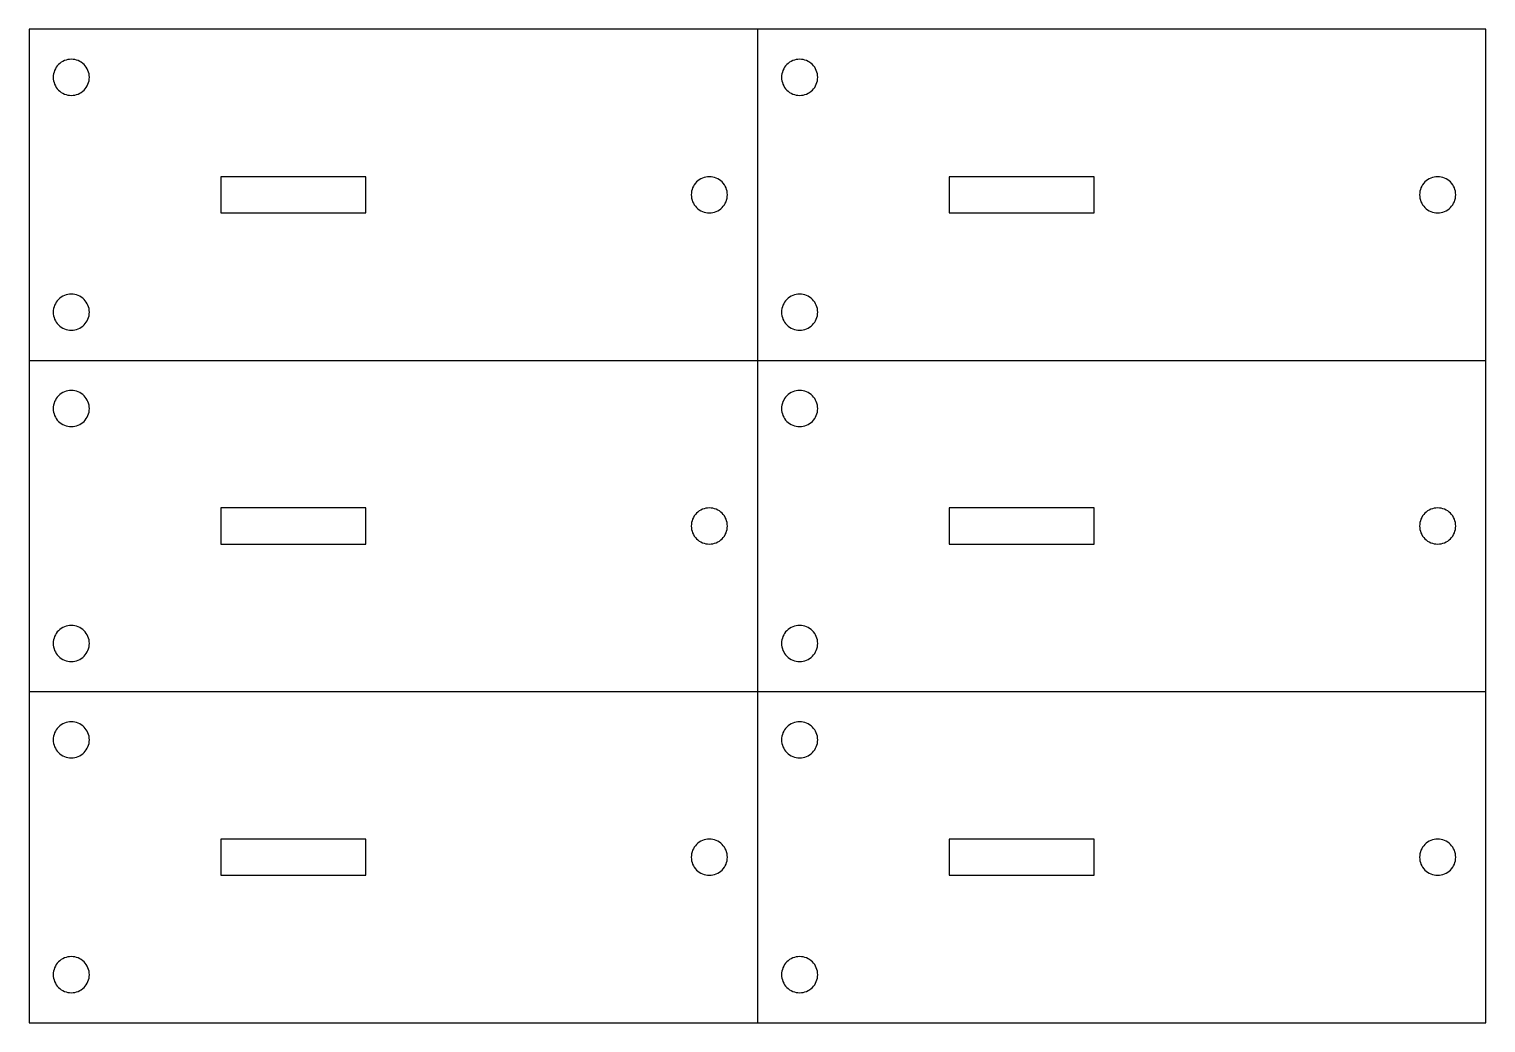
# Model space of a CAD drawing. Extents: x 298 to 782, y 1737 to 2067.
import ezdxf

# ---------------------------------------------------------------- set-up
doc = ezdxf.new("R2010")
doc.units = 0
doc.layers.add('CUT_FIRST', color=105, linetype='CONTINUOUS')

msp = doc.modelspace()

# ---------------------------------------------------------------- linework, layer by layer
at = {"layer": 'CUT_FIRST'}
for points in [[(297.91, 1737.3), (781.74, 1737.3), (781.74, 2067.3), (297.91, 2067.3)], [(361.58, 2006.3), (409.7, 2006.3), (409.7, 2018.3), (361.58, 2018.3)], [(603.5, 2006.3), (651.61, 2006.3), (651.61, 2018.3), (603.5, 2018.3)], [(361.58, 1896.3), (409.7, 1896.3), (409.7, 1908.3), (361.58, 1908.3)], [(603.5, 1896.3), (651.61, 1896.3), (651.61, 1908.3), (603.5, 1908.3)], [(361.58, 1786.3), (409.7, 1786.3), (409.7, 1798.3), (361.58, 1798.3)], [(603.5, 1786.3), (651.61, 1786.3), (651.61, 1798.3), (603.5, 1798.3)]]:
    msp.add_lwpolyline(points, close=True, dxfattribs=at)
for points in [[(539.82, 2067.3), (539.82, 1737.3)], [(297.91, 1957.3), (781.74, 1957.3)], [(297.91, 1847.3), (781.74, 1847.3)]]:
    msp.add_lwpolyline(points, dxfattribs=at)
for points in [[(305.91, 2051.3, 0.414214), (311.91, 2045.3, 0.414214), (317.91, 2051.3, 0.414214), (311.91, 2057.3, 0.414214)], [(547.82, 2051.3, 0.414214), (553.82, 2045.3, 0.414214), (559.82, 2051.3, 0.414214), (553.82, 2057.3, 0.414214)], [(517.82, 2012.3, 0.414214), (523.82, 2006.3, 0.414214), (529.82, 2012.3, 0.414214), (523.82, 2018.3, 0.414214)], [(759.74, 2012.3, 0.414214), (765.74, 2006.3, 0.414214), (771.74, 2012.3, 0.414214), (765.74, 2018.3, 0.414214)], [(305.91, 1973.3, 0.414214), (311.91, 1967.3, 0.414214), (317.91, 1973.3, 0.414214), (311.91, 1979.3, 0.414214)], [(547.82, 1973.3, 0.414214), (553.82, 1967.3, 0.414214), (559.82, 1973.3, 0.414214), (553.82, 1979.3, 0.414214)], [(305.91, 1941.3, 0.414214), (311.91, 1935.3, 0.414214), (317.91, 1941.3, 0.414214), (311.91, 1947.3, 0.414214)], [(547.82, 1941.3, 0.414214), (553.82, 1935.3, 0.414214), (559.82, 1941.3, 0.414214), (553.82, 1947.3, 0.414214)], [(517.82, 1902.3, 0.414214), (523.82, 1896.3, 0.414214), (529.82, 1902.3, 0.414214), (523.82, 1908.3, 0.414214)], [(759.74, 1902.3, 0.414214), (765.74, 1896.3, 0.414214), (771.74, 1902.3, 0.414214), (765.74, 1908.3, 0.414214)], [(305.91, 1863.3, 0.414214), (311.91, 1857.3, 0.414214), (317.91, 1863.3, 0.414214), (311.91, 1869.3, 0.414214)], [(547.82, 1863.3, 0.414214), (553.82, 1857.3, 0.414214), (559.82, 1863.3, 0.414214), (553.82, 1869.3, 0.414214)], [(305.91, 1831.3, 0.414214), (311.91, 1825.3, 0.414214), (317.91, 1831.3, 0.414214), (311.91, 1837.3, 0.414214)], [(547.82, 1831.3, 0.414214), (553.82, 1825.3, 0.414214), (559.82, 1831.3, 0.414214), (553.82, 1837.3, 0.414214)], [(517.82, 1792.3, 0.414214), (523.82, 1786.3, 0.414214), (529.82, 1792.3, 0.414214), (523.82, 1798.3, 0.414214)], [(759.74, 1792.3, 0.414214), (765.74, 1786.3, 0.414214), (771.74, 1792.3, 0.414214), (765.74, 1798.3, 0.414214)], [(305.91, 1753.3, 0.414214), (311.91, 1747.3, 0.414214), (317.91, 1753.3, 0.414214), (311.91, 1759.3, 0.414214)], [(547.82, 1753.3, 0.414214), (553.82, 1747.3, 0.414214), (559.82, 1753.3, 0.414214), (553.82, 1759.3, 0.414214)]]:
    msp.add_lwpolyline(points, format="xyb", close=True, dxfattribs=at)

doc.saveas('drawing.dxf')
